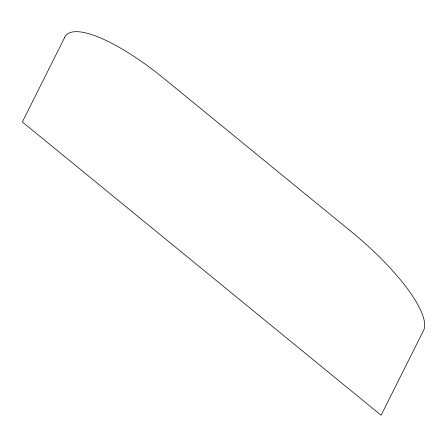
<?xml version="1.0" encoding="UTF-8"?>
<svg xmlns="http://www.w3.org/2000/svg" width="447" height="447" viewBox="0 0 447 447"><rect width="100%" height="100%" fill="white"/><g stroke="black" fill="none" stroke-linecap="round" stroke-linejoin="round"><path stroke-width="0.67" d="M64.781 37.23L22.35 121.964L381.101 415.263L423.532 330.529A110.565 30.754 40.4 0 0 352.258 232.451L164.34 78.817A110.565 30.754 40.4 0 0 64.781 37.23"/></g></svg>
